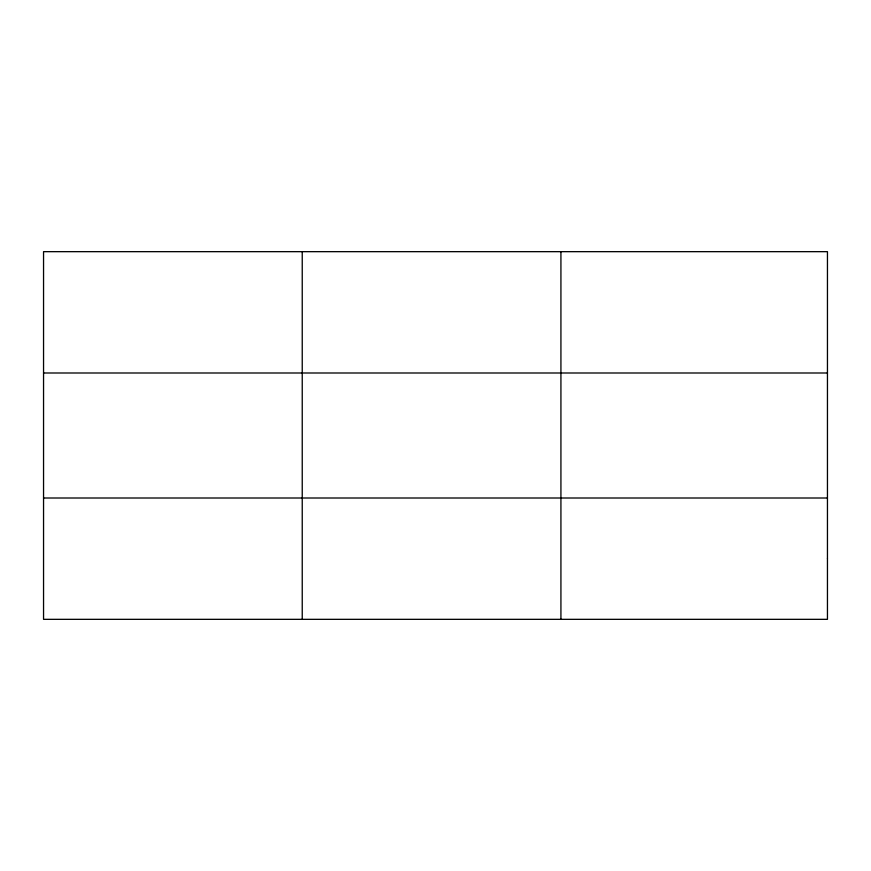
<?xml version="1.0" encoding="UTF-8"?>
<svg xmlns="http://www.w3.org/2000/svg" width="871" height="871" viewBox="0 0 871 871"><rect width="100%" height="100%" fill="white"/><g stroke="black" fill="none" stroke-linecap="round" stroke-linejoin="round"><path stroke-width="1.31" d="M302.237 619.335L302.237 251.665M560.924 619.335L560.924 251.665M43.55 372.995L827.45 372.995M43.55 498.005L827.45 498.005M827.45 558.67L827.45 619.335L43.55 619.335L43.55 251.665L827.45 251.665L827.45 558.67"/></g></svg>
